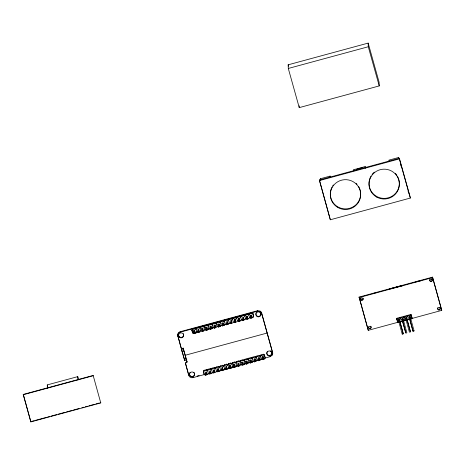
<?xml version="1.0" encoding="UTF-8"?>
<svg xmlns="http://www.w3.org/2000/svg" width="465" height="465" viewBox="0 0 465 465"><rect width="100%" height="100%" fill="white"/><g stroke="black" fill="none" stroke-linecap="round" stroke-linejoin="round"><path stroke-width="0.7" d="M183.594 348.547L181.53 349.11L182.048 351.447L184.71 360.532L186.773 359.927M208.285 373.389L207.855 374.366L205.094 375.116L204.216 374.494L203.548 372.093L203.949 370.355L206.71 369.605L207.588 370.233L208.285 373.389L209.157 374.011L211.906 373.267L212.331 372.291L211.662 369.89L212.063 368.158L214.661 367.449L215.702 368.03L216.394 371.186L215.969 372.163L213.203 372.913L212.331 372.291M203.548 372.093L203.949 370.355M207.588 370.233L208.012 369.257L210.761 368.507L211.633 369.129M208.012 369.257L207.611 370.989L206.739 370.367L203.978 371.117M212.063 368.158L211.662 369.89L210.79 369.268L208.041 370.012M191.952 330.609L192.516 328.831L191.952 330.609L192.626 333.01L193.661 333.585L196.096 332.923L196.689 331.905L195.992 328.749L196.579 327.726L196.021 329.505L194.98 328.929L192.545 329.592M196.608 328.488L199.049 327.825L200.084 328.406L200.648 326.622L200.084 328.406L200.752 330.801L201.787 331.382L204.228 330.72L204.815 329.697L204.118 326.54L204.71 325.517L204.147 327.302L203.112 326.721L200.671 327.383M200.752 330.801L200.165 331.824L197.724 332.487L196.689 331.905M204.734 326.279L207.175 325.616L208.21 326.198L208.773 324.419L208.21 326.198L208.884 328.598L209.918 329.174L212.354 328.511L212.947 327.494L212.249 324.332L212.836 323.315L212.278 325.093L211.238 324.518L208.802 325.18M204.815 329.697L205.856 330.278L208.291 329.615L208.884 328.598M212.865 324.076L215.301 323.413L216.341 323.989L216.905 322.21L216.341 323.989L217.01 326.389L218.044 326.965L220.486 326.308L221.073 325.285L220.375 322.129L220.968 321.106L220.404 322.89L219.37 322.309L216.928 322.972M217.01 326.389L216.423 327.406L213.981 328.069L212.947 327.494M220.991 321.867L223.433 321.205L224.467 321.786L225.031 320.001L224.467 321.786L225.141 324.181L226.176 324.762L228.611 324.099L229.204 323.076L228.507 319.92L229.094 318.903L228.536 320.681L227.495 320.1L225.06 320.763M221.073 325.285L222.113 325.866L224.549 325.204L225.141 324.181M229.123 319.658L231.558 319.002L232.599 319.577L233.163 317.798L232.599 319.577L233.267 321.978L234.302 322.553L236.743 321.89L237.33 320.873L236.633 317.711L237.226 316.694L236.662 318.473L235.627 317.897L233.186 318.56M233.267 321.978L232.68 322.995L230.239 323.657L229.204 323.076M237.249 317.456L239.69 316.793L240.725 317.368L241.289 315.59L240.725 317.368L241.399 319.769L242.434 320.35L244.869 319.688L245.462 318.665L244.764 315.508L245.351 314.485L244.788 316.27L243.753 315.689L241.318 316.351M237.33 320.873L238.371 321.449L240.806 320.786L241.399 319.769M215.702 368.03L216.289 367.007L218.719 366.35L219.759 366.926L220.457 370.082L221.491 370.663L223.927 370L224.519 368.983L223.822 365.821L224.409 364.804L226.85 364.142L227.873 364.676L228.582 367.879L229.617 368.454L232.058 367.792L232.645 366.775L231.948 363.618L232.541 362.595L234.976 361.933L236.017 362.514L236.714 365.67L237.749 366.251L240.184 365.589L240.777 364.566L240.08 361.41L240.667 360.392L243.108 359.73L244.142 360.305L244.84 363.467L245.875 364.043L248.316 363.38L248.903 362.363L248.205 359.201L248.798 358.184L251.234 357.521L252.274 358.102L252.972 361.259L254.006 361.834L256.442 361.177L257.035 360.154L256.337 356.998L256.924 355.975L259.365 355.312L260.4 355.894L261.098 359.05L262.132 359.631L264.573 358.968L265.16 357.945L264.463 354.789L263.428 354.214L260.993 354.871L260.4 355.894M216.289 367.007L215.725 368.786L214.691 368.21L212.087 368.914M245.381 315.247L247.816 314.584L248.856 315.165L249.42 313.381L248.856 315.165L249.525 317.56L250.559 318.141L253.001 317.479L253.565 315.7L252.89 313.3L251.856 312.724L251.885 313.48L252.919 314.061L253.588 316.462M219.759 366.926L220.346 365.909L222.787 365.246L223.822 365.821M220.346 365.909L219.782 367.687L218.748 367.106L216.318 367.769M249.525 317.56L248.938 318.583L246.496 319.246L245.462 318.665M216.394 371.186L217.434 371.768L219.864 371.105L220.457 370.082M224.409 364.804L223.851 366.583L222.811 366.007L220.375 366.664M227.873 364.676L228.431 363.711L230.913 363.037L231.948 363.618M228.431 363.711L227.902 365.438L226.874 364.903L224.438 365.566M228.582 367.879L227.995 368.896L225.554 369.559L224.519 368.983M232.541 362.595L231.977 364.374L230.942 363.799L228.46 364.473M236.017 362.514L236.604 361.491L239.045 360.828L240.08 361.41M236.604 361.491L236.04 363.275L235.005 362.694L232.564 363.357M232.645 366.775L233.686 367.356L236.121 366.693L236.714 365.67M240.667 360.392L240.109 362.171L239.068 361.59L236.633 362.252M244.142 360.305L244.735 359.288L247.171 358.625L248.205 359.201M244.735 359.288L244.172 361.067L243.131 360.485L240.696 361.148M240.777 364.566L241.812 365.147L244.253 364.484L244.84 363.467M248.798 358.184L248.234 359.962L247.2 359.387L244.759 360.05M252.274 358.102L252.861 357.079L255.302 356.417L256.337 356.998M252.861 357.079L252.297 358.858L251.263 358.283L248.822 358.945M248.903 362.363L249.943 362.938L252.379 362.276L252.972 361.259M256.924 355.975L256.36 357.759L255.326 357.178L252.89 357.841M260.993 354.871L260.429 356.655L259.389 356.074L256.953 356.736M261.098 359.05L260.51 360.073L258.069 360.735L257.035 360.154M401.219 321.286L400.981 321.693L398.034 322.489L397.622 322.262L396.814 319.362L397.023 318.223L399.97 317.426L400.382 317.653L401.219 321.286L401.632 321.513L404.579 320.716L404.817 320.309L403.98 316.682L404.219 316.27L407.166 315.473L407.578 315.706L408.415 319.333L408.828 319.56L411.775 318.763L411.984 317.624L411.176 314.729L410.758 314.497L407.811 315.293L407.578 315.706M396.814 319.362L397.023 318.223M400.382 317.653L400.621 317.246L403.568 316.45L403.98 316.682M400.621 317.246L400.412 318.386L399.993 318.153L397.046 318.955M404.219 316.27L404.004 317.409L403.591 317.176L400.644 317.979M407.811 315.293L407.602 316.433L407.189 316.2L404.242 317.002M408.415 319.333L408.177 319.74L405.23 320.536L404.817 320.309M411.746 318.031L411.984 317.624M271.729 355.336L272.048 354.923M184.413 359.741L184.96 359.079M204.391 374.54L192.934 377.65A3.371 3.319 -2 0 1 188.784 375.336L185.459 363.427L185.442 362.973L187.011 361.689L186.349 359.335M185.459 363.427L187.023 362.142L187.011 361.689M264.573 358.968L264.544 358.207L270.235 356.661L272.275 355.103A3.371 3.319 -2 0 0 272.595 352.58L261.656 313.044A3.371 3.319 -2 0 0 260.069 311.038L257.511 310.725L180.205 331.714A3.371 3.319 -2 0 0 177.845 335.794L181.181 348.116L183.193 348.43L187.023 362.142M288.172 64.809L368.158 43.1L379.103 82.264L379.231 85.915L299.245 107.624L288.3 68.46L288.172 64.809L288.562 66.21M288.3 68.46L368.286 46.75L368.158 43.1M320.373 179.972L320.327 178.752L330.086 176.107L330.382 177.171M353.865 170.876L353.819 169.661L365.199 166.575L365.496 167.638M399.075 158.85L398.691 157.484L388.938 160.129L388.978 161.343M319.356 180.002L399.342 158.286L410.293 197.451L410.31 198.061L330.324 219.771L319.356 180.002L330.324 219.771M319.379 180.606L399.365 158.896L399.342 158.286M177.863 336.247A3.371 3.319 -2 0 1 180.222 332.167L257.523 311.184L260.086 311.498A3.371 3.319 -2 0 1 261.667 313.497L272.595 352.58M249.443 314.142L251.885 313.48M193.649 330.882L194.707 330.598L194.992 331.632L195.056 333.306L193.998 333.591L193.649 330.882L193.998 333.591M198.753 329.493L197.695 329.784L197.753 331.458L198.044 332.492L199.101 332.208L198.753 329.493L199.101 332.208M201.758 328.679L202.816 328.395L203.164 331.103L202.106 331.394L201.758 328.679L202.048 329.72M205.821 327.575L206.873 327.29L207.163 328.331L207.227 330.005L206.169 330.29L205.821 327.575L206.169 330.29M210.941 326.186L209.884 326.476L209.942 328.145L210.232 329.185L211.29 328.9L210.941 326.186L211.29 328.9M215.004 325.082L213.947 325.372L214.005 327.046L214.295 328.081L215.353 327.796L215.004 325.082L215.353 327.796M218.009 324.268L219.067 323.983L219.358 325.018L219.416 326.692L218.358 326.982L218.009 324.268L218.358 326.982M222.078 323.163L223.13 322.879L223.421 323.919L223.479 325.587L222.427 325.878L222.078 323.163L222.427 325.878M227.199 321.774L226.141 322.059L226.199 323.733L226.49 324.773L227.548 324.489L227.199 321.774L227.548 324.489M231.262 320.67L230.204 320.96L230.262 322.629L230.553 323.669L231.611 323.384L231.262 320.67L231.611 323.384M234.267 319.856L235.325 319.565L235.616 320.606L235.674 322.28L234.616 322.565L234.267 319.856L234.616 322.565M238.336 318.752L239.388 318.467L239.678 319.502L239.737 321.175L238.685 321.466L238.336 318.752L238.685 321.466M243.457 317.363L242.399 317.647L242.457 319.321L242.747 320.362L243.805 320.071L243.457 317.363L243.805 320.071M246.462 316.543L247.519 316.258L247.868 318.973L246.81 319.257L246.462 316.543L246.752 317.583M250.525 315.439L251.582 315.154L251.873 316.194L251.931 317.868L250.873 318.153L250.525 315.439L250.873 318.153M193.707 332.556L194.765 332.266L194.707 330.598M197.753 331.458L198.811 331.167M201.822 330.353L202.874 330.063L202.816 328.395M205.879 329.249L206.937 328.964L206.873 327.29M209.942 328.145L211 327.86M214.005 327.046L215.063 326.755M218.068 325.942L219.125 325.651L219.067 323.983M222.136 324.837L223.194 324.553L223.13 322.879M226.199 323.733L227.257 323.448M230.262 322.629L231.32 322.344M234.325 321.53L235.383 321.239L235.325 319.565M238.394 320.426L239.446 320.135L239.388 318.467M242.457 319.321L243.515 319.037M246.52 318.217L247.578 317.932L247.519 316.258M250.583 317.113L251.641 316.828L251.582 315.154M408.857 319.31L368.268 330.33L359.09 297.071L432.572 277.123L441.75 310.382L411.659 318.554M389.379 289.009L402.644 285.411L402.661 285.894M389.821 288.951L402.69 285.458M391.861 288.521L393.89 287.969M397.273 287.05L399.307 286.498M400.661 286.132L402.69 285.58M359.108 297.559L432.59 277.611L432.572 277.123M47.383 388.246L47.267 384.91L77.754 376.633L78.515 379.376M181.542 349.209L183.605 348.645M23.25 394.425L93.157 375.447L100.766 402.923L30.859 421.9L23.25 394.425L30.859 421.9M182.048 351.447L184.001 350.918L186.186 358.748L184.239 359.276M23.262 394.727L93.169 375.749L93.157 375.447M185.111 355.289L267.131 333.039M261.016 355.632L263.457 354.969L264.492 355.551L265.16 357.945M407.84 316.026L410.787 315.224L411.2 315.456L412.007 318.356M206.297 372.076L205.239 372.366L205.303 374.04L205.588 375.075L206.646 374.79L206.297 372.076L206.646 374.79M210.349 370.977L209.291 371.268L209.349 372.942L209.639 373.976L210.697 373.691L210.349 370.977L210.697 373.691M213.354 370.163L214.412 369.878L214.76 372.587L213.702 372.878L213.354 370.163L213.644 371.204M217.411 369.059L218.469 368.774L218.759 369.815L218.817 371.489L217.76 371.773L217.411 369.059L217.76 371.773M222.532 367.67L221.48 367.96L221.538 369.629L221.828 370.669L222.88 370.384L222.532 367.67L222.88 370.384M226.6 366.565L225.542 366.856L225.601 368.53L225.891 369.565L226.949 369.28L226.6 366.565L226.949 369.28M229.605 365.752L230.663 365.467L230.954 366.501L231.012 368.175L229.954 368.466L229.605 365.752L229.954 368.466M233.668 364.647L234.726 364.362L235.017 365.403L235.075 367.071L234.017 367.362L233.668 364.647L234.017 367.362M238.789 363.258L237.737 363.543L237.795 365.217L238.086 366.257L239.138 365.972L238.789 363.258L239.138 365.972M241.8 362.438L242.858 362.154L243.207 364.868L242.149 365.153L241.8 362.438L242.091 363.479M245.863 361.34L246.921 361.049L247.211 362.09L247.27 363.764L246.212 364.049L245.863 361.34L246.212 364.049M249.949 360.23L250.966 359.951L251.257 360.991L251.315 362.665L250.298 362.944L249.949 360.23L250.298 362.944M255.047 358.846L253.995 359.131L254.053 360.805L254.343 361.846L255.395 361.555L255.047 358.846L255.395 361.555M259.075 357.754L258.092 358.021L258.151 359.689L258.441 360.73L259.423 360.462L259.075 357.754L259.423 360.462M262.12 356.922L263.178 356.638L263.469 357.678L263.527 359.352L262.469 359.637L262.12 356.922L262.469 359.637M398.342 319.949L399.4 319.658L403.277 333.806L402.219 334.097L398.342 319.949L398.645 321.303L399.702 321.019L399.4 319.658M401.94 318.973L402.998 318.682L406.869 332.83L405.817 333.12L401.94 318.973L405.62 332.248M405.538 317.996L406.59 317.705L410.467 331.853L409.409 332.144L405.538 317.996L405.84 319.35L406.892 319.066L406.59 317.705M409.13 317.02L410.188 316.729L410.479 317.769L414.065 330.877L413.007 331.167L409.13 317.02L413.007 331.167M398.348 320.071L399.4 319.781M401.946 319.095L402.998 318.682M405.538 318.118L406.596 317.827M409.136 317.142L410.188 316.729M402.242 320.327L403.295 320.042L402.998 318.804M409.433 318.374L410.49 318.089L410.194 316.851M197.096 376.057L199.183 375.488M205.303 374.04L206.355 373.75M209.349 372.942L210.407 372.651M213.412 371.837L214.47 371.547L214.412 369.878M217.469 370.733L218.527 370.448L218.469 368.774M221.538 369.629L222.596 369.344M225.601 368.53L226.658 368.239M229.664 367.426L230.721 367.135L230.663 365.467M233.726 366.321L234.784 366.036L234.726 364.362M237.795 365.217L238.853 364.932M241.858 364.112L242.916 363.828L242.858 362.154M245.921 363.008L246.979 362.723L246.921 361.049M250.007 361.904L251.024 361.625L250.966 359.951M254.053 360.805L255.105 360.52M258.151 359.689L259.133 359.422M262.179 358.596L263.237 358.312L263.178 356.638M31.544 421.406L34.34 420.651M35.741 420.267L46.227 417.425M47.622 417.041L49.72 416.471M51.121 416.094L56.713 414.577M58.108 414.199L65.1 412.298M66.501 411.92L72.092 410.403M73.487 410.02L79.079 408.502M81.875 407.747L83.973 407.177M85.374 406.794L87.472 406.224M88.867 405.846L94.459 404.329M95.86 403.951L99.353 402.998M209.128 373.25L207.832 373.604L207.855 374.366M215.94 371.401L216.917 371.134M224.984 368.948L223.903 369.239L223.927 370M227.966 368.135L229.053 367.844M233.657 366.594L232.029 367.036L232.058 367.792M240.701 364.682L241.788 364.386M245.311 363.432L244.224 363.723L244.253 364.484M248.287 362.619L249.374 362.328M256.418 360.416L257.5 360.119M260.481 359.311L261.568 359.015M403.265 333.608L402.219 334.097M413.001 330.97L414.065 330.877M396.785 318.63L397.598 321.53L398.011 321.763M248.827 314.404L247.793 313.823L247.816 314.584M244.764 315.508L243.73 314.927L243.753 315.689M240.701 316.613L239.661 316.031L239.69 316.793M236.633 317.711L235.598 317.136L235.627 317.897M232.57 318.816L231.535 318.24L231.558 319.002M228.507 319.92L227.472 319.345L227.495 320.1M224.444 321.024L223.403 320.443L223.433 321.205M220.375 322.129L219.341 321.548L219.37 322.309M216.312 323.233L215.278 322.652L215.301 323.413M212.249 324.332L211.215 323.756L211.238 324.518M208.186 325.436L207.146 324.861L207.175 325.616M204.118 326.54L203.083 325.959L203.112 326.721M200.055 327.645L199.02 327.064L199.049 327.825M195.992 328.749L194.957 328.168L194.98 328.929M259.65 311.759L260.179 312.154A2.528 2.488 -2 0 1 260.586 312.666M270.578 350.848L270.996 351.156M368.286 46.75L379.231 85.915M432.59 277.611L441.75 310.382M399.365 158.896L410.31 198.061M400.603 164.331L401.179 166.389M408.043 190.935L408.613 192.992M406.892 319.066L410.467 331.853M399.702 321.019L403.277 333.806M353.819 169.661L354.115 170.725M359.09 297.071L368.268 330.33M320.327 178.752L320.711 180.124M251.641 316.828L251.931 317.868M263.237 358.312L263.527 359.352M247.578 317.932L247.868 318.973M239.446 320.135L239.737 321.175M251.024 361.625L251.315 362.665M235.383 321.239L235.674 322.28M246.979 362.723L247.27 363.764M242.916 363.828L243.207 364.868M223.194 324.553L223.479 325.587M234.784 366.036L235.075 367.071M219.125 325.651L219.416 326.692M230.721 367.135L231.012 368.175M206.937 328.964L207.227 330.005M218.527 370.448L218.817 371.489M202.874 330.063L203.164 331.103M214.47 371.547L214.76 372.587M194.765 332.266L195.056 333.306M191.929 329.848L192.626 333.01M203.525 371.332L204.216 374.494M183.832 350.331L183.175 347.977L183.193 348.43M177.845 335.794L181.181 348.116M185.442 362.973L188.784 375.336M181.53 349.11L184.715 360.526M47.267 384.91L47.651 386.281M411.176 314.729L411.2 315.456M410.758 314.497L410.787 315.224M407.166 315.473L407.189 316.2M404.556 319.984L404.579 320.716M398.691 157.484L398.732 158.699M403.568 316.45L403.591 317.176M399.97 317.426L399.993 318.153M397.598 321.53L397.622 322.262M365.199 166.575L365.263 168.4M330.086 176.107L330.127 177.322M299.181 105.799L299.245 107.624M270.217 356.207L270.235 356.661M264.463 354.789L264.492 355.551M263.428 354.214L263.457 354.969M261.656 313.044L261.667 313.497M259.365 355.312L259.389 356.074M257.511 310.725L257.523 311.184M258.04 359.974L258.069 360.735M255.302 356.417L255.326 357.178M252.89 313.3L252.919 314.061M252.972 316.717L253.001 317.479M254.303 360.73L254.343 361.846M252.356 361.52L252.379 362.276M251.234 357.521L251.263 358.283M247.171 358.625L247.2 359.387M244.846 318.926L244.869 319.688M242.707 319.246L242.747 320.362M242.405 319.589L242.434 320.35M243.108 359.73L243.131 360.485M240.783 320.03L240.806 320.786M239.045 360.828L239.068 361.59M238.045 365.141L238.086 366.257M236.098 365.932L236.121 366.693M234.976 361.933L235.005 362.694M230.913 363.037L230.942 363.799M228.588 323.338L228.611 324.099M226.449 323.657L226.49 324.773M226.85 364.142L226.874 364.903M224.525 324.442L224.549 325.204M225.531 368.797L225.554 369.559M222.787 365.246L222.811 366.007M220.457 325.547L220.486 326.308M221.788 369.553L221.828 370.669M219.84 370.343L219.864 371.105M218.719 366.35L218.748 367.106M214.255 326.971L214.295 328.081M214.661 367.449L214.691 368.21M212.331 327.749L212.354 328.511M213.203 372.913L213.179 372.151L211.877 372.506L211.906 373.267M210.192 328.069L210.232 329.185M209.889 328.412L209.918 329.174M210.761 368.507L210.79 369.268M208.268 328.854L208.291 329.615M206.71 369.605L206.739 370.367M205.53 373.407L205.588 375.075M196.073 332.167L196.096 332.923M192.917 377.191L192.934 377.65M180.205 331.714L180.222 332.167M100.754 402.62L100.766 402.923M77.754 376.633L77.87 379.969M363.066 298.181A1.267 1.244 -2 0 1 361.7 299.867A1.267 1.244 -2 0 1 360.898 297.862M371.058 326.761A1.267 1.244 -2 0 1 369.849 328.331A1.267 1.244 -2 0 1 368.617 326.779M370.727 326.203A1.267 1.244 -2 0 1 370.93 326.459M439.873 307.493A1.267 1.244 -2 0 1 439.867 309.178A1.267 1.244 -2 0 1 438.164 309.318A1.267 1.244 -2 0 1 437.873 307.661M432.072 279.25A1.267 1.244 -2 0 1 431.154 281.11A1.267 1.244 -2 0 1 429.759 279.564M431.607 278.797A1.267 1.244 -2 0 1 431.869 278.994M415.687 282.034A13.491 13.264 -2 0 1 420.465 280.866M374.401 293.148A13.491 13.264 -2 0 1 377.115 292.409M397.581 176.479A15.176 14.927 -2 0 1 383.939 198.398A15.176 14.927 -2 0 1 370.983 176.107M372.07 174.48A15.176 14.927 -2 0 1 374.337 172.114M395.291 173.306A15.176 14.927 -2 0 1 396.918 175.363M360.27 190.633A15.176 14.927 -2 0 1 347.227 208.802A15.176 14.927 -2 0 1 330.301 194.091M330.313 193.446A15.176 14.927 -2 0 1 331.975 187.18M332.626 186.058A15.176 14.927 -2 0 1 333.382 184.983M356.138 183.344A15.176 14.927 -2 0 1 357.039 184.297M358.567 186.419A15.176 14.927 -2 0 1 360.108 190.005M362.415 168.539A3.371 0.593 -15.6 0 0 360.265 168.237L359.422 168.452A3.371 0.593 -15.6 0 0 356.434 170.051M183.28 333.649A2.528 2.488 -2 0 1 181.443 337.375A2.528 2.488 -2 0 1 178.653 334.283M193.8 372.221A2.528 2.488 -2 0 1 193.824 375.737A2.528 2.488 -2 0 1 190.243 375.767A2.528 2.488 -2 0 1 190.226 372.25M271.856 352.993A2.528 2.488 -2 0 1 271.775 353.632L271.525 354.237A2.528 2.488 -2 0 1 266.881 352.383M267.131 351.784A2.528 2.488 -2 0 1 267.526 351.261M271.101 351.238A2.528 2.488 -2 0 1 271.763 352.348M260.842 313.265A2.528 2.488 -2 0 1 260.848 314.549L260.598 315.154A2.528 2.488 -2 0 1 255.872 313.945M255.953 313.3A2.528 2.488 -2 0 1 256.203 312.695M272.577 352.127A3.371 3.319 -2 0 1 272.257 354.644M260.865 315.008L260.615 315.607A2.528 2.488 -2 0 1 257.168 316.543A2.528 2.488 -2 0 1 256.221 313.154A2.528 2.488 -2 0 1 259.668 312.218L260.197 312.608A2.528 2.488 -2 0 1 260.865 315.008M271.787 354.092L271.543 354.69A2.528 2.488 -2 0 1 268.09 355.632A2.528 2.488 -2 0 1 267.143 352.238A2.528 2.488 -2 0 1 270.595 351.302L271.118 351.691A2.528 2.488 -2 0 1 271.787 354.092M430.375 281.447A1.267 1.244 -2 0 0 432.264 280.354A1.267 1.244 -2 0 0 430.358 279.291A1.267 1.244 -2 0 0 430.375 281.447M438.268 309.87A1.267 1.244 -2 0 0 440.216 308.876A1.267 1.244 -2 0 0 438.373 307.714A1.267 1.244 -2 0 0 438.268 309.87M369.233 328.656A1.267 1.244 -2 0 0 371.122 327.569A1.267 1.244 -2 0 0 369.222 326.506A1.267 1.244 -2 0 0 369.233 328.656M361.113 300.094A1.267 1.244 -2 0 0 363.153 299.309A1.267 1.244 -2 0 0 361.445 297.966A1.267 1.244 -2 0 0 361.113 300.094M337.997 207.57A15.176 14.927 -2 0 0 360.671 194.475A15.176 14.927 -2 0 0 337.828 181.716A15.176 14.927 -2 0 0 337.997 207.57M376.691 197.067A15.176 14.927 -2 0 0 399.365 183.971A15.176 14.927 -2 0 0 376.522 171.213A15.176 14.927 -2 0 0 376.691 197.067M179.862 337.532A2.528 2.488 -2 0 0 183.646 335.346A2.528 2.488 -2 0 0 179.833 333.219A2.528 2.488 -2 0 0 179.862 337.532M190.79 376.615A2.528 2.488 -2 0 0 194.568 374.43A2.528 2.488 -2 0 0 190.76 372.308A2.528 2.488 -2 0 0 190.79 376.615"/></g></svg>
